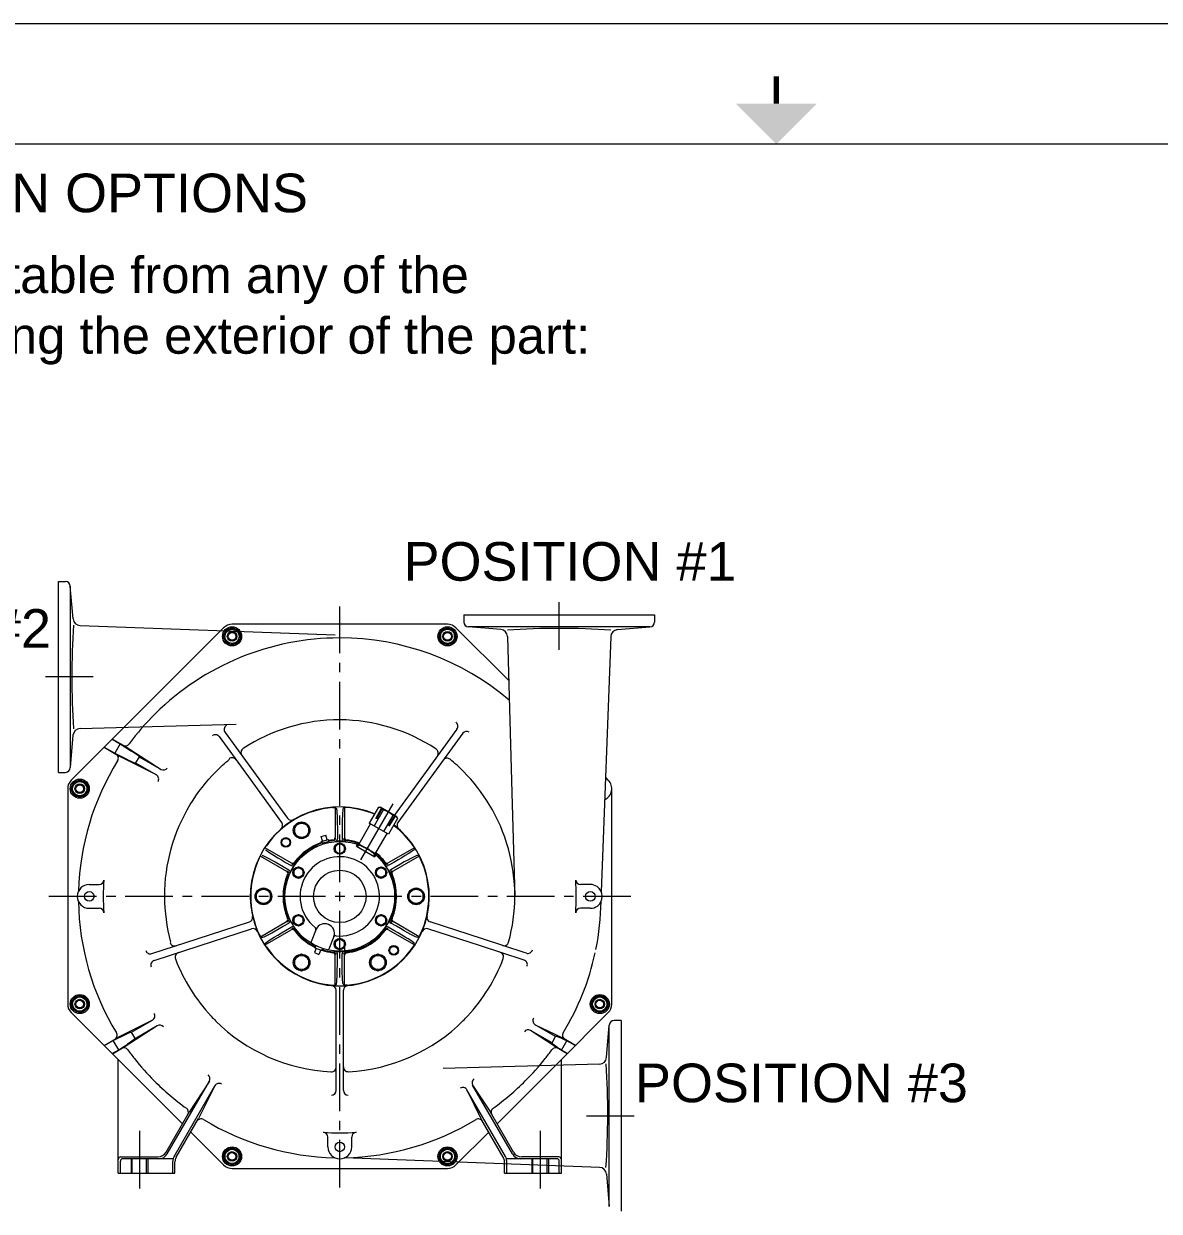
# Model space of a CAD drawing. Header units: inches. Extents: x -48 to 250, y -21 to 207.
# Drawn here: x 61.3 to 120.8, y 144.5 to 206.8 of the extents above; entities that cross this region are included whole.
import ezdxf
from ezdxf.enums import TextEntityAlignment as Align

# ---------------------------------------------------------------- set-up
doc = ezdxf.new("R2010")
doc.units = ezdxf.units.IN
doc.header["$MEASUREMENT"] = 0
doc.linetypes.add('CENTER', pattern=[2, 1.25, -0.25, 0.25, -0.25])
doc.linetypes.add('HIDDEN', pattern=[0.375, 0.25, -0.125])
for name, color, linetype, lineweight in [('CEN', 3, 'CENTER', 5), ('CEN-HIDE', 3, 'CENTER', 5), ('HID', 6, 'HIDDEN', 5), ('HID-HIDE', 6, 'HIDDEN', 5), ('OBJ', 7, 'Continuous', 5), ('TXT', 7, 'Continuous', 5)]:
    doc.layers.add(name, color=color, linetype=linetype, lineweight=lineweight)
doc.layers.add('Title Block', color=7, linetype='Continuous')
doc.styles.add('ACANSTS', font='romans.shx', dxfattribs={"height": 1})
doc.styles.add('Roman', font='romans')
doc.styles.get("Standard").update_dxf_attribs({"font": 'arial.ttf'})

# ---------------------------------------------------------------- blocks, each defined once
blk = doc.blocks.new('LONE STAR BLOWER TITLE BLOCK (SIZE A)')
at = {"layer": 'Title Block', "lineweight": 15}
for p, q in [((23.625, 18), (0, 18)), ((23.125, 17.5), (0.5, 17.5)), ((23.125, 17.5), (0.5, 17.5))]:
    blk.add_line(p, q, dxfattribs=at)
at = {"layer": 'Title Block', "lineweight": 15, "const_width": 0.0225}
blk.add_lwpolyline([(11.8125, 17.7813), (11.8125, 17.6687)], dxfattribs=at)
at = {"layer": 'Title Block', "lineweight": 15}
blk.add_solid([(11.6437, 17.6687), (11.9812, 17.6687), (11.8125, 17.5)], dxfattribs=at)
at = {"layer": 'Title Block', "lineweight": 15, "style": 'ACANSTS'}
for tag, p, height in [('DRAWN_BY', (14.3692, 2.2855), 0.135), ('DRAWN_DATE', (15.5145, 2.2938), 0.135), ('DRAWING_SUBTITLE', (17.5134, 1.9768), 0.2025), ('CHECKED_BY', (14.3914, 1.9397), 0.135), ('CHECK_DATE', (15.4958, 1.9404), 0.135), ('ENGINEER', (14.3854, 1.6081), 0.135), ('ENG_DATE', (15.4868, 1.6029), 0.135), ('DRAWING_SUBTITLE', (17.5109, 1.5494), 0.2025), ('MANUFACTURING', (14.3811, 1.2706), 0.135), ('MFG_DATE', (15.4879, 1.2695), 0.135), ('CONTROL', (14.3811, 0.9331), 0.135), ('CONTROL_DATE', (15.4879, 0.932), 0.135), ('CAGE_CODE', (17.7275, 0.9163), 0.135), ('MODEL_FILE_NAME', (8.2952, 0.6111), 0.135), ('APPROVED_BY', (14.3698, 0.5685), 0.135), ('APPROVAL_DATE', (15.4796, 0.5615), 0.135)]:
    blk.add_attdef(tag, p, '', height=height, dxfattribs=at)
at = {"layer": 'Title Block', "lineweight": 15, "style": 'Roman', "flags": 8}
for tag, height, p in [('DWG_NUMBER', 0.2812, (18.9096, 1.1474)), ('SCALE', 0.135, (17.9035, 0.7041)), ('SHEETNUMBER', 0.135, (21.2556, 0.7041)), ('TOTA_SHEETS', 0.135, (21.8939, 0.7016))]:
    blk.add_attdef(tag, text='', height=height, dxfattribs=at).set_placement(p, align=Align.TOP_LEFT)
at = {"layer": 'Title Block', "lineweight": 15, "style": 'ACANSTS'}
blk.add_attdef('REVISION', text='', height=0.135, dxfattribs=at).set_placement((22.8495, 0.8933), align=Align.CENTER)

msp = doc.modelspace()

# ---------------------------------------------------------------- linework, layer by layer
at = {"lineweight": 5}
for p, q in [((66.284, 146.524), (69.261, 146.524)), ((86.534, 146.524), (89.511, 146.524))]:
    msp.add_line(p, q, dxfattribs=at)
at = {"layer": 'CEN', "color": 5, "linetype": 'CENTER', "lineweight": 5, "ltscale": 2}
for p, q in [((77.898, 145.766), (77.898, 176.221)), ((89.398, 173.948), (89.398, 176.605)), ((64.974, 172.524), (62.316, 172.524)), ((93.155, 161.024), (62.641, 161.024)), ((90.822, 149.524), (93.48, 149.524))]:
    msp.add_line(p, q, dxfattribs=at)
at = {"layer": 'CEN', "color": 5, "linetype": 'Continuous', "lineweight": 5, "ltscale": 0.75}
msp.add_line((79.006, 162.942), (80.698, 165.874), dxfattribs=at)
at = {"layer": 'CEN-HIDE', "color": 5, "linetype": 'Continuous', "lineweight": 5, "ltscale": 2}
for p, q in [((67.398, 148.742), (67.398, 145.723)), ((88.398, 148.742), (88.398, 145.723))]:
    msp.add_line(p, q, dxfattribs=at)
at = {"layer": 'HID', "color": 7, "linetype": 'Continuous', "lineweight": 5}
for p, q in [((78.769, 163.657), (78.836, 163.773)), ((79.81, 163.211), (79.743, 163.094)), ((78.153, 158.399), (78.153, 158.132)), ((79.137, 158.381), (79.137, 158.416))]:
    msp.add_line(p, q, dxfattribs=at)
for centre, radius, start, end in [((77.621, 161.816), 3.723, 278.21041, 294.02769), ((78.077, 160.505), 2.374, 271.83809, 296.52601)]:
    msp.add_arc(centre, radius, start, end, dxfattribs=at)
at = {"layer": 'HID-HIDE', "color": 7, "linetype": 'Continuous', "lineweight": 5, "ltscale": 2}
for p, q in [((84.342, 169.57), (80.944, 164.893)), ((73.373, 167.574), (75.16, 165.116)), ((82.422, 167.574), (80.747, 165.268)), ((73.106, 167.296), (74.852, 164.893)), ((86.918, 166.447), (87.07, 161.024)), ((77.648, 165.685), (77.724, 165.625)), ((77.648, 165.682), (77.648, 164.106)), ((78.148, 165.685), (78.071, 165.625)), ((78.148, 165.682), (78.148, 164.106)), ((79.926, 165.691), (79.446, 164.859)), ((80.176, 165.546), (79.696, 164.715)), ((79.784, 165.102), (80.08, 165.653)), ((80.123, 165.628), (79.828, 165.077)), ((79.926, 165.691), (80.015, 165.691)), ((80.881, 165.191), (80.015, 165.691)), ((80.676, 165.258), (80.196, 164.426)), ((80.773, 165.253), (80.444, 164.722)), ((80.926, 165.113), (80.446, 164.282)), ((80.487, 164.697), (80.816, 165.228)), ((80.926, 165.113), (80.881, 165.191)), ((77.773, 164.375), (77.773, 164.031)), ((78.023, 164.375), (78.023, 164.031)), ((78.823, 163.625), (79.513, 164.82)), ((80.446, 164.282), (79.446, 164.859)), ((79.689, 163.125), (80.379, 164.32)), ((76.918, 163.907), (77.305, 164.011)), ((76.918, 163.907), (76.949, 163.804)), ((76.926, 164.168), (77.167, 164.233)), ((76.991, 163.926), (76.926, 164.168)), ((76.936, 163.912), (76.968, 163.804)), ((77.232, 163.991), (77.167, 164.233)), ((77.287, 164.006), (77.313, 163.896)), ((77.305, 164.011), (77.329, 163.906)), ((73.739, 163.136), (75.104, 162.348)), ((73.989, 163.569), (75.354, 162.781)), ((81.807, 163.569), (80.442, 162.781)), ((82.057, 163.136), (80.692, 162.348)), ((81.81, 163.571), (81.796, 163.474)), ((82.06, 163.138), (81.97, 163.174)), ((74.933, 162.591), (75.231, 162.419)), ((75.058, 162.808), (75.356, 162.636)), ((80.738, 162.808), (80.44, 162.636)), ((80.863, 162.591), (80.565, 162.419)), ((91.028, 161.649), (90.512, 161.649)), ((91.028, 160.399), (90.512, 160.399)), ((70.416, 158.792), (73.16, 159.684)), ((70.529, 158.429), (73.277, 159.322)), ((73.739, 158.911), (75.104, 159.699)), ((74.933, 159.456), (75.231, 159.628)), ((75.058, 159.239), (75.356, 159.412)), ((80.738, 159.239), (80.44, 159.412)), ((80.863, 159.456), (80.565, 159.628)), ((82.057, 158.911), (80.692, 159.699)), ((85.267, 158.429), (82.519, 159.322)), ((85.38, 158.792), (82.636, 159.684)), ((73.736, 158.909), (73.826, 158.873)), ((73.989, 158.478), (75.354, 159.266)), ((76.664, 159.304), (76.394, 158.635)), ((77.591, 158.93), (77.321, 158.261)), ((81.807, 158.478), (80.442, 159.266)), ((82.06, 158.909), (81.97, 158.873)), ((87.614, 158.066), (85.38, 158.792)), ((73.986, 158.476), (74, 158.573)), ((76.666, 158.307), (76.572, 158.076)), ((76.572, 158.076), (76.804, 157.982)), ((76.596, 158.335), (76.641, 158.438)), ((76.596, 158.335), (76.967, 158.186)), ((76.613, 158.329), (76.658, 158.43)), ((76.898, 158.214), (76.804, 157.982)), ((76.95, 158.192), (76.988, 158.296)), ((76.967, 158.186), (77.006, 158.29)), ((81.81, 158.476), (81.796, 158.573)), ((86.384, 158.066), (85.267, 158.429)), ((77.648, 156.366), (77.648, 157.942)), ((77.773, 157.672), (77.773, 158.016)), ((78.023, 157.672), (78.023, 158.016)), ((78.148, 156.366), (78.148, 157.942)), ((77.648, 156.362), (77.724, 156.422)), ((78.148, 156.362), (78.071, 156.422)), ((77.708, 150.857), (77.708, 156.103)), ((78.088, 150.857), (78.088, 156.103)), ((66.284, 146.524), (66.284, 152.313)), ((66.38, 152.379), (69.652, 149.107)), ((86.144, 149.107), (89.416, 152.379)), ((89.511, 146.524), (89.511, 152.313)), ((68.854, 147.524), (71.062, 151.349)), ((71.062, 151.349), (70.007, 149.721)), ((69.215, 147.39), (71.358, 151.101)), ((71.358, 151.101), (70.502, 149.392)), ((86.581, 147.39), (84.563, 150.885)), ((84.563, 150.885), (85.294, 149.392)), ((86.942, 147.524), (84.859, 151.132)), ((84.859, 151.132), (85.789, 149.721)), ((68.796, 147.624), (70.007, 149.721)), ((69.328, 147.359), (70.502, 149.392)), ((86.467, 147.359), (85.294, 149.392)), ((87, 147.624), (85.789, 149.721)), ((70.087, 148.672), (71.808, 146.951)), ((77.273, 147.894), (77.273, 148.41)), ((78.523, 147.894), (78.523, 148.41)), ((83.988, 146.951), (85.709, 148.672)), ((66.398, 146.524), (66.398, 147.144)), ((66.414, 147.374), (68.363, 147.374)), ((69.166, 147.274), (66.528, 147.274)), ((66.958, 147.242), (66.958, 146.524)), ((67.023, 146.524), (67.023, 147.242)), ((67.773, 146.524), (67.773, 147.242)), ((67.838, 147.242), (67.838, 146.524)), ((69.148, 146.524), (69.148, 147.14)), ((69.261, 146.524), (69.261, 147.109)), ((86.534, 146.524), (86.534, 147.109)), ((89.268, 147.274), (86.63, 147.274)), ((86.648, 146.524), (86.648, 147.14)), ((89.381, 147.374), (87.433, 147.374)), ((87.958, 147.242), (87.958, 146.524)), ((88.023, 146.524), (88.023, 147.242)), ((88.773, 146.524), (88.773, 147.242)), ((88.838, 147.242), (88.838, 146.524)), ((89.398, 146.524), (89.398, 147.144)), ((72.253, 146.766), (83.543, 146.766))]:
    msp.add_line(p, q, dxfattribs=at)
at = {"layer": 'HID-HIDE', "color": 7, "linetype": 'Continuous', "lineweight": 5}
msp.add_line((78.769, 163.657), (79.743, 163.094), dxfattribs=at)
at = {"layer": 'HID-HIDE', "color": 7, "linetype": 'Continuous', "lineweight": 5, "ltscale": 2}
for points in [[(69.05, 158.624, -0.065772), (68.726, 161.024, -0.137726), (70.063, 165.839, -0.137726)], [(86.746, 158.624, 0.065772), (87.07, 161.024, 0.137726), (85.733, 165.839, 0.137726)], [(71.161, 154.742, 0.008922), (71.39, 154.505, 0.186525), (77.446, 151.835)], [(78.351, 151.838, 0.185741), (84.372, 154.523, 0.00861), (84.593, 154.752, 0.00861)], [(67.135, 152.524, 0.028862), (68.175, 151.355, 0.040322), (69.862, 149.921)], [(85.934, 149.921, 0.040322), (87.62, 151.355, 0.028862), (88.661, 152.524, 0.028862)], [(70.759, 149.326, 0.132305), (77.627, 147.331, 0.198912)], [(78.169, 147.331, 0.132305), (85.037, 149.326, 0.043746)]]:
    msp.add_lwpolyline(points, format="xyb", dxfattribs=at)
for points in [[(76.273, 164.704), (75.898, 164.921), (75.523, 164.704), (75.523, 164.271), (75.898, 164.055), (76.273, 164.271)], [(77.648, 163.379), (77.898, 163.235), (78.148, 163.379), (78.148, 163.668), (77.898, 163.812), (77.648, 163.668)], [(75.733, 161.985), (75.983, 162.129), (75.983, 162.418), (75.733, 162.562), (75.483, 162.418), (75.483, 162.129)], [(79.813, 162.418), (79.813, 162.129), (80.063, 161.985), (80.313, 162.129), (80.313, 162.418), (80.063, 162.562)], [(73.898, 161.457), (73.523, 161.24), (73.523, 160.807), (73.898, 160.591), (74.273, 160.807), (74.273, 161.24)], [(81.898, 160.591), (82.273, 160.807), (82.273, 161.24), (81.898, 161.457), (81.523, 161.24), (81.523, 160.807)], [(75.983, 159.629), (75.983, 159.918), (75.733, 160.062), (75.483, 159.918), (75.483, 159.629), (75.733, 159.485)], [(80.063, 160.062), (79.813, 159.918), (79.813, 159.629), (80.063, 159.485), (80.313, 159.629), (80.313, 159.918)], [(78.148, 158.668), (77.898, 158.812), (77.648, 158.668), (77.648, 158.379), (77.898, 158.235), (78.148, 158.379)], [(75.523, 157.776), (75.523, 157.343), (75.898, 157.126), (76.273, 157.343), (76.273, 157.776), (75.898, 157.992)], [(79.523, 157.343), (79.898, 157.126), (80.273, 157.343), (80.273, 157.776), (79.898, 157.992), (79.523, 157.776)], [(71.878, 147.18), (72.253, 146.963), (72.628, 147.18), (72.628, 147.613), (72.253, 147.829), (71.878, 147.613)], [(83.43, 146.978), (83.849, 147.09), (83.961, 147.508), (83.655, 147.815), (83.236, 147.703), (83.124, 147.284)]]:
    msp.add_lwpolyline(points, close=True, dxfattribs=at)
for centre, radius in [((72.253, 174.651), 0.202), ((83.543, 174.651), 0.202), ((64.271, 166.668), 0.202), ((75.898, 164.488), 0.436), ((75.898, 164.488), 0.375), ((75.07, 163.852), 0.25), ((75.07, 163.852), 0.211), ((77.898, 161.024), 2.875), ((77.898, 163.524), 0.293), ((77.898, 163.524), 0.25), ((75.733, 162.274), 0.293), ((75.733, 162.274), 0.25), ((80.063, 162.274), 0.293), ((80.063, 162.274), 0.25), ((77.898, 161.024), 1.375), ((73.898, 161.024), 0.436), ((73.898, 161.024), 0.375), ((81.898, 161.024), 0.436), ((81.898, 161.024), 0.375), ((91.028, 161.024), 0.25), ((75.733, 159.774), 0.293), ((75.733, 159.774), 0.25), ((80.063, 159.774), 0.293), ((80.063, 159.774), 0.25), ((77.898, 158.524), 0.293), ((77.898, 158.524), 0.25), ((80.726, 158.195), 0.25), ((80.726, 158.195), 0.211), ((75.898, 157.559), 0.436), ((75.898, 157.559), 0.375), ((79.898, 157.559), 0.436), ((79.898, 157.559), 0.375), ((64.271, 155.379), 0.202), ((91.525, 155.379), 0.202), ((77.898, 147.894), 0.25), ((72.253, 147.396), 0.5), ((72.253, 147.396), 0.436), ((72.253, 147.396), 0.375), ((72.253, 147.396), 0.25), ((72.253, 147.396), 0.202), ((83.543, 147.396), 0.5), ((83.543, 147.396), 0.436), ((83.543, 147.396), 0.375), ((83.543, 147.396), 0.25), ((83.543, 147.396), 0.202)]:
    msp.add_circle(centre, radius, dxfattribs=at)
for centre, radius, start, end in [((77.898, 161.024), 4.69, 67.07119, 52.92881), ((77.898, 161.024), 4.668, 94.5972, 145.4028), ((77.898, 161.024), 4.668, 67.10468, 85.4028), ((79.945, 165.436), 0.256, 25.61575, 85.61575), ((79.971, 164.613), 0.955, 42.41205, 77.58795), ((75.362, 165.263), 0.25, 216, 300.88996), ((80.695, 165.003), 0.256, 34.38425, 94.38425), ((74.65, 164.746), 0.25, 311.11004, 36), ((77.898, 161.024), 4.668, 34.5972, 52.89532), ((81.146, 164.746), 0.25, 144, 228.88996), ((77.898, 161.024), 2.975, 108.81294, 142.97115), ((77.898, 161.024), 2.975, 97.02885, 101.18706), ((77.898, 161.024), 2.945, 96.53425, 101.166), ((77.518, 164.106), 0.13, 277.02885, 0), ((77.548, 164.079), 0.13, 276.53425, 0), ((77.643, 164.031), 0.13, 274.84652, 0), ((77.898, 161.024), 2.888, 85.15348, 94.84652), ((78.153, 164.031), 0.13, 180, 265.15348), ((78.234, 164.067), 0.13, 180, 263.6961), ((78.278, 164.106), 0.13, 180, 262.97115), ((77.898, 161.024), 2.932, 69.82037, 83.6961), ((77.898, 161.024), 2.975, 69.67428, 82.97115), ((77.255, 159.91), 4.174, 52.255, 67.745), ((78.24, 161.617), 2.237, 72.91628, 74.5644), ((77.898, 161.024), 2.932, 117.18251, 143.6961), ((77.898, 161.024), 2.079, 264.57356, 231.42644), ((78.24, 161.617), 2.237, 45.4356, 47.08372), ((77.898, 161.024), 2.932, 36.3039, 50.17963), ((77.898, 161.024), 2.975, 37.02885, 50.32572), ((77.898, 161.024), 4.668, 154.5972, 205.4028), ((75.166, 162.306), 0.13, 334.84652, 60), ((77.898, 161.024), 2.888, 145.15348, 154.84652), ((75.419, 162.894), 0.13, 240, 322.97115), ((75.421, 162.748), 0.13, 240, 325.15348), ((75.431, 162.836), 0.13, 240, 323.6961), ((80.365, 162.836), 0.13, 216.3039, 300), ((77.898, 161.024), 2.888, 25.15348, 34.84652), ((80.375, 162.748), 0.13, 214.84652, 300), ((80.377, 162.894), 0.13, 217.02885, 300), ((80.63, 162.306), 0.13, 120, 205.15348), ((77.898, 161.024), 4.668, 334.5972, 25.4028), ((77.898, 161.024), 2.975, 157.02885, 202.97115), ((77.898, 161.024), 2.932, 156.3039, 203.6961), ((75.039, 162.235), 0.13, 337.02885, 60), ((75.095, 162.254), 0.13, 336.3039, 60), ((80.701, 162.254), 0.13, 120, 203.6961), ((77.898, 161.024), 2.932, 336.3039, 23.6961), ((80.757, 162.235), 0.13, 120, 202.97115), ((77.898, 161.024), 2.975, 337.02885, 22.97115), ((77.898, 161.024), 12.394, 356.03179, 3.96821), ((90.512, 161.899), 0.25, 183.96821, 270), ((91.028, 161.024), 0.625, 54.76067, 90), ((73.082, 159.922), 0.25, 288, 12.88996), ((82.713, 159.922), 0.25, 167.11004, 252), ((90.512, 160.149), 0.25, 90, 176.03179), ((91.028, 161.024), 0.625, 270, 306.11468), ((73.354, 159.085), 0.25, 23.11004, 108), ((75.039, 159.812), 0.13, 300, 22.97115), ((75.095, 159.793), 0.13, 300, 23.6961), ((75.166, 159.741), 0.13, 300, 25.15348), ((77.898, 161.024), 2.888, 205.15348, 214.84652), ((75.421, 159.299), 0.13, 34.84652, 120), ((75.431, 159.211), 0.13, 36.3039, 120), ((76.521, 159.297), 0.13, 338, 51.42644), ((80.365, 159.211), 0.13, 60, 143.6961), ((77.898, 161.024), 2.888, 325.15348, 334.84652), ((80.375, 159.299), 0.13, 60, 145.15348), ((80.63, 159.741), 0.13, 154.84652, 240), ((80.701, 159.793), 0.13, 156.3039, 240), ((80.757, 159.812), 0.13, 157.02885, 240), ((82.442, 159.085), 0.25, 72, 156.88996), ((75.419, 159.153), 0.13, 37.02885, 120), ((77.898, 161.024), 2.975, 217.02885, 244.15243), ((77.898, 161.024), 2.932, 216.3039, 244.12105), ((77.689, 158.825), 0.13, 84.57356, 158), ((77.898, 161.024), 2.932, 276.3039, 323.6961), ((77.898, 161.024), 2.975, 277.02885, 322.97115), ((80.377, 159.153), 0.13, 60, 142.97115), ((77.898, 161.024), 4.668, 214.5972, 265.4028), ((76.452, 158.612), 0.063, 158, 239.05969), ((77.898, 161.024), 2.975, 251.84757, 262.97115), ((77.898, 161.024), 2.932, 251.87895, 263.6961), ((77.263, 158.284), 0.063, 256.94031, 338), ((77.518, 157.942), 0.13, 0, 82.97115), ((77.562, 157.981), 0.13, 0, 83.6961), ((77.898, 161.024), 2.888, 265.15348, 274.84652), ((77.643, 158.016), 0.13, 0, 85.15348), ((78.153, 158.016), 0.13, 94.84652, 180), ((78.234, 157.981), 0.13, 96.3039, 180), ((78.278, 157.942), 0.13, 97.02885, 180), ((77.898, 161.024), 4.668, 274.5972, 325.4028), ((86.505, 158.69), 0.25, 252, 344.7853), ((87.752, 158.284), 0.25, 299.32537, 344.46562), ((77.458, 156.103), 0.25, 0, 84.88996), ((78.338, 156.103), 0.25, 95.11004, 180), ((77.458, 152.085), 0.25, 267.34407, 0), ((78.338, 152.087), 0.25, 180, 272.99264), ((70.845, 151.474), 0.25, 330, 53.55439), ((71.574, 150.976), 0.25, 57.81453, 150), ((85.076, 151.257), 0.25, 126.31261, 210), ((77.458, 150.857), 0.25, 270, 0), ((78.338, 150.857), 0.25, 180, 270), ((84.346, 150.76), 0.25, 30, 122.14054), ((69.716, 149.718), 0.25, 330, 54.23622), ((70.629, 149.113), 0.25, 58.72202, 150), ((85.166, 149.113), 0.25, 30, 121.27798), ((86.08, 149.718), 0.25, 125.76378, 210), ((77.898, 161.024), 12.394, 266.03179, 273.96821), ((77.023, 148.41), 0.25, 0, 86.03179), ((78.773, 148.41), 0.25, 93.96821, 180), ((68.363, 147.874), 0.5, 270, 330), ((68.42, 147.774), 0.5, 270, 330), ((77.898, 147.894), 0.625, 180, 0), ((87.375, 147.774), 0.5, 210, 270), ((87.433, 147.874), 0.5, 210, 270), ((66.414, 147.244), 0.13, 90, 180), ((66.528, 147.144), 0.13, 90, 180), ((69.648, 147.14), 0.5, 150, 180), ((69.761, 147.109), 0.5, 150, 180), ((72.253, 147.396), 0.63, 225, 270), ((83.543, 147.396), 0.63, 270, 315), ((86.034, 147.109), 0.5, 0, 30), ((86.148, 147.14), 0.5, 0, 30), ((89.268, 147.144), 0.13, 0, 90), ((89.381, 147.244), 0.13, 0, 90)]:
    msp.add_arc(centre, radius, start, end, dxfattribs=at)
at = {"layer": 'HID-HIDE', "color": 7, "linetype": 'Continuous', "lineweight": 5, "ltscale": 2, "extrusion": (0, 0, -1)}
for centre, major_axis, ratio, start_param, end_param in [((77.518, 165.676), (0.13, 0.009), 0.03491, 4.720197, 6.242823), ((77.523, 165.672), (0.13, 0.009), 0.03491, -1.562988, -0.039232), ((77.723, 164.375), (0, -1.25), 0.040064, 3.172998, 4.712389), ((77.139, 163.855), (-0.19, -0.051), 0.066127, 3.141593, 6.283185), ((81.736, 163.672), (0.073, -0.108), 0.03491, -1.562988, -0.039232), ((81.737, 163.679), (0.073, -0.108), 0.03491, 4.720197, 6.242823), ((74.908, 162.548), (1.083, -0.625), 0.040064, 3.172998, 4.712389), ((80.713, 162.851), (-1.083, -0.625), 0.040064, 3.172998, 4.712389), ((80.888, 159.499), (-1.083, 0.625), 0.040064, 3.172998, 4.712389), ((75.083, 159.196), (1.083, 0.625), 0.040064, 3.172998, 4.712389), ((82.111, 159.024), (-0.058, -0.117), 0.03491, -1.562988, -0.039232), ((82.111, 159.024), (-0.058, -0.117), 0.03491, -1.562988, -0.039232), ((82.117, 159.026), (-0.058, -0.117), 0.03491, 4.720197, 6.242823), ((82.117, 159.026), (-0.058, -0.117), 0.03491, 4.720197, 6.242823), ((74.059, 158.368), (-0.073, 0.108), 0.03491, 4.720197, 6.242823), ((74.06, 158.375), (-0.073, 0.108), 0.03491, -1.562988, -0.039232), ((78.073, 157.672), (0, 1.25), 0.040064, 3.172998, 4.712389), ((78.273, 156.375), (-0.13, -0.009), 0.03491, -1.562988, -0.039232), ((78.278, 156.371), (-0.13, -0.009), 0.03491, 4.720197, 6.242823)]:
    msp.add_ellipse(centre, major_axis=major_axis, ratio=ratio, start_param=start_param, end_param=end_param, dxfattribs=at)
at = {"layer": 'HID-HIDE', "color": 7, "linetype": 'Continuous', "lineweight": 5, "ltscale": 2}
for centre, major_axis, ratio, start_param, end_param in [((78.073, 164.375), (0, -1.25), 0.040064, 3.172998, 4.712389), ((78.273, 165.672), (-0.13, 0.009), 0.03491, -1.562988, -0.039232), ((78.278, 165.676), (-0.13, 0.009), 0.03491, 4.720197, 6.242823), ((76.556, 163.637), (0.12, 0.058), 0.045475, 4.71238, 6.180605), ((77.147, 163.825), (0.474, 0.138), 0.091136, 1.979166, 3.006393), ((75.083, 162.851), (1.083, -0.625), 0.040064, 3.172998, 4.712389), ((80.888, 162.548), (-1.083, -0.625), 0.040064, 3.172998, 4.712389), ((82.111, 163.023), (-0.058, 0.117), 0.03491, -1.562988, -0.039232), ((82.117, 163.021), (-0.058, 0.117), 0.03491, 4.720197, 6.242823), ((74.908, 159.499), (1.083, 0.625), 0.040064, 3.172998, 4.712389), ((77.128, 159.117), (-0.464, 0.187), 0.937721, 3.141593, 6.283185), ((73.679, 159.026), (0.058, -0.117), 0.03491, 4.720197, 6.242823), ((73.685, 159.024), (0.058, -0.117), 0.03491, -1.562988, -0.039232), ((80.713, 159.196), (-1.083, 0.625), 0.040064, 3.172998, 4.712389), ((81.736, 158.375), (0.073, 0.108), 0.03491, -1.562988, -0.039232), ((81.737, 158.368), (0.073, 0.108), 0.03491, 4.720197, 6.242823), ((77.723, 157.672), (0, 1.25), 0.040064, 3.172998, 4.712389), ((77.518, 156.371), (0.13, -0.009), 0.03491, 4.720197, 6.242823), ((77.523, 156.375), (0.13, -0.009), 0.03491, -1.562988, -0.039232)]:
    msp.add_ellipse(centre, major_axis=major_axis, ratio=ratio, start_param=start_param, end_param=end_param, dxfattribs=at)
at = {"layer": 'OBJ', "color": 7, "linetype": 'Continuous', "lineweight": 5}
for p, q in [((63.148, 167.524), (63.148, 177.524)), ((63.148, 177.524), (63.523, 177.524)), ((63.773, 177.274), (63.773, 167.774)), ((63.919, 175.571), (63.773, 177.274)), ((84.398, 175.774), (94.398, 175.774)), ((84.398, 175.774), (84.398, 175.399)), ((94.398, 175.774), (94.398, 175.399)), ((71.808, 175.096), (63.825, 167.114)), ((64.285, 175.224), (77.652, 174.728)), ((83.543, 175.281), (72.253, 175.281)), ((86.754, 172.33), (83.988, 175.096)), ((94.148, 175.149), (84.648, 175.149)), ((86.341, 175.006), (84.648, 175.149)), ((92.446, 175.003), (94.148, 175.149)), ((86.689, 174.638), (86.918, 166.447)), ((92.098, 174.637), (91.603, 161.269)), ((64.284, 169.815), (72.475, 170.044)), ((63.916, 169.467), (63.773, 167.774)), ((65.981, 169.27), (66.669, 168.873)), ((71.581, 169.395), (73.106, 167.296)), ((71.889, 169.618), (73.373, 167.574)), ((84.035, 169.793), (82.423, 167.574)), ((65.547, 168.835), (66.335, 168.38)), ((65.556, 168.845), (66.105, 168.528)), ((65.972, 169.26), (66.389, 169.019)), ((66.389, 169.019), (66.105, 168.528)), ((66.389, 169.019), (66.984, 168.641)), ((66.669, 168.873), (68.533, 167.681)), ((66.105, 168.528), (66.735, 168.208)), ((68.284, 167.386), (66.335, 168.38)), ((67.385, 168.344), (67.195, 168.014)), ((67.385, 168.344), (68.533, 167.681)), ((63.148, 167.524), (63.523, 167.524)), ((67.195, 168.014), (68.284, 167.386)), ((91.971, 167.114), (91.853, 167.231)), ((63.641, 166.668), (63.641, 155.379)), ((92.155, 155.379), (92.155, 166.668)), ((64.768, 161.649), (65.284, 161.649)), ((64.768, 160.399), (65.284, 160.399)), ((68.047, 158.022), (70.416, 158.792)), ((68.164, 157.661), (70.529, 158.429)), ((87.557, 157.685), (86.384, 158.066)), ((87.675, 158.047), (87.614, 158.066)), ((63.825, 154.933), (66.38, 152.379)), ((68.081, 154.544), (66.267, 153.628)), ((66.985, 153.912), (68.081, 154.544)), ((89.416, 152.379), (91.971, 154.933)), ((92.648, 154.524), (92.273, 154.524)), ((92.648, 154.524), (92.648, 144.524)), ((66.029, 153.475), (66.707, 153.807)), ((66.596, 153.132), (68.329, 154.249)), ((67.175, 153.582), (66.985, 153.912)), ((67.175, 153.582), (68.329, 154.249)), ((68.32, 154.244), (68.329, 154.249)), ((89.2, 153.132), (87.899, 153.999)), ((89.021, 153.351), (87.899, 153.999)), ((89.211, 153.68), (88.145, 154.296)), ((88.145, 154.296), (89.529, 153.628)), ((91.88, 152.58), (92.023, 154.274)), ((92.023, 144.774), (92.023, 154.274)), ((65.547, 153.212), (66.267, 153.628)), ((65.556, 153.202), (66.029, 153.475)), ((65.981, 152.777), (66.596, 153.132)), ((66.313, 152.984), (66.029, 153.475)), ((66.313, 152.984), (66.911, 153.375)), ((89.021, 153.351), (89.211, 153.681)), ((89.815, 152.777), (89.2, 153.132)), ((89.515, 152.966), (89.799, 153.457)), ((90.249, 153.212), (89.529, 153.628)), ((89.799, 153.457), (89.679, 153.515)), ((90.24, 153.202), (89.799, 153.457)), ((65.972, 152.787), (66.313, 152.984)), ((66.284, 152.313), (66.284, 152.474)), ((89.515, 152.966), (89.405, 153.039)), ((89.511, 152.313), (89.511, 152.474)), ((89.824, 152.787), (89.515, 152.966)), ((91.512, 152.232), (83.321, 152.003)), ((91.511, 146.823), (78.143, 147.319)), ((91.877, 146.476), (92.023, 144.774))]:
    msp.add_line(p, q, dxfattribs=at)
for points in [[(72.365, 175.069), (71.947, 174.957), (71.835, 174.539), (72.141, 174.233), (72.56, 174.345), (72.672, 174.763)], [(83.918, 174.867), (83.543, 175.084), (83.168, 174.867), (83.168, 174.434), (83.543, 174.218), (83.918, 174.434)], [(64.054, 167.043), (63.838, 166.668), (64.054, 166.293), (64.487, 166.293), (64.704, 166.668), (64.487, 167.043)], [(63.852, 155.491), (63.965, 155.073), (64.383, 154.961), (64.689, 155.267), (64.577, 155.685), (64.159, 155.797)], [(91.742, 155.004), (91.958, 155.379), (91.742, 155.754), (91.309, 155.754), (91.092, 155.379), (91.309, 155.004)]]:
    msp.add_lwpolyline(points, close=True, dxfattribs=at)
for points in [[(77.898, 174.568, 0.197468), (68.229, 170.594, 0.038519), (66.862, 169.017, 0.200366)], [(86.782, 171.312, 0.177454), (77.898, 174.568, 0.197468)], [(77.898, 170.274, 0.147093), (72.831, 168.766, 0.19928)], [(82.949, 168.742, 0.146845), (77.898, 170.274, 0.200024)], [(66.257, 168.126, 0.133719), (64.207, 161.298, 0.200366)], [(70.063, 165.839, -0.059195), (71.405, 167.558, -0.026259), (72.119, 168.206)], [(85.733, 165.839, 0.059195), (84.391, 167.558, 0.026259), (83.677, 168.206)], [(64.203, 160.755, 0.134278), (66.189, 153.879, 0.193787)], [(91.32, 158.237, 0.046786), (91.592, 160.755)], [(69.283, 157.748, 0.096773), (71.161, 154.742, 0.096773)], [(84.593, 154.752, 0.096824), (86.466, 157.764)], [(89.607, 153.879, 0.083633), (91.283, 158.062, 0.083633)], [(66.786, 152.983, 0.010635), (67.135, 152.524, 0.010635)], [(88.661, 152.524, 0.010635), (89.01, 152.983)]]:
    msp.add_lwpolyline(points, format="xyb", dxfattribs=at)
for centre, radius in [((72.253, 174.651), 0.5), ((72.253, 174.651), 0.436), ((72.253, 174.651), 0.375), ((72.253, 174.651), 0.25), ((83.543, 174.651), 0.5), ((83.543, 174.651), 0.436), ((83.543, 174.651), 0.375), ((83.543, 174.651), 0.25), ((64.271, 166.668), 0.5), ((64.271, 166.668), 0.436), ((64.271, 166.668), 0.375), ((64.271, 166.668), 0.25), ((64.768, 161.024), 0.25), ((64.271, 155.379), 0.5), ((64.271, 155.379), 0.436), ((64.271, 155.379), 0.375), ((64.271, 155.379), 0.25), ((91.525, 155.379), 0.5), ((91.525, 155.379), 0.436), ((91.525, 155.379), 0.375), ((91.525, 155.379), 0.25)]:
    msp.add_circle(centre, radius, dxfattribs=at)
for centre, radius, start, end in [((63.523, 177.274), 0.25, 0, 90), ((64.297, 175.604), 0.38, 184.89591, 268.10531), ((103.52, 172.495), 39.667, 176.03861, 183.88755), ((72.253, 174.651), 0.63, 90, 135), ((83.543, 174.651), 0.63, 45, 90), ((84.648, 175.399), 0.25, 180, 270), ((86.31, 174.627), 0.38, 1.60186, 85.18659), ((89.369, 135.402), 39.667, 86.03861, 93.88755), ((92.478, 174.624), 0.38, 94.89591, 178.10531), ((94.148, 175.399), 0.25, 270, 0), ((72.091, 169.765), 0.25, 123.59705, 216), ((83.833, 169.94), 0.25, 324, 56.35431), ((64.294, 169.435), 0.38, 91.60186, 175.18659), ((71.379, 169.248), 0.25, 36, 128.40295), ((84.544, 169.423), 0.25, 55.40392, 144), ((66.662, 169.166), 0.25, 240, 323.5049), ((72.968, 168.558), 0.25, 123.30755, 216), ((82.811, 168.534), 0.25, 324, 56.42075), ((66.045, 168.259), 0.25, 328.05374, 60), ((72.257, 168.039), 0.25, 36, 128.95612), ((83.519, 168.012), 0.25, 50.77219, 144), ((63.523, 167.774), 0.25, 270, 0), ((68.658, 167.897), 0.25, 240, 323.35452), ((64.271, 166.668), 0.63, 135, 180), ((68.159, 167.169), 0.25, 327.74702, 60), ((91.525, 166.668), 0.63, 294.01772, 45), ((65.284, 161.899), 0.25, 270, 356.03179), ((77.898, 161.024), 12.394, 176.03179, 183.96821), ((64.768, 161.024), 0.625, 90, 270), ((91.028, 161.024), 0.625, 306.11468, 54.76067), ((65.284, 160.149), 0.25, 3.96821, 90), ((67.969, 158.26), 0.25, 195.55311, 288), ((69.243, 158.674), 0.25, 195.31811, 288), ((69.517, 157.838), 0.25, 108, 200.92693), ((86.233, 157.853), 0.25, 58.70738, 72), ((86.233, 157.853), 0.25, 339.17655, 58.70738), ((87.752, 158.284), 0.25, 252, 299.32537), ((68.241, 157.423), 0.25, 108, 200.44689), ((87.48, 157.447), 0.25, 339.53438, 72), ((64.271, 155.379), 0.63, 180, 225), ((91.525, 155.379), 0.63, 315, 0), ((67.956, 154.761), 0.25, 300, 32.20813), ((88.27, 154.513), 0.25, 147.88138, 240), ((92.273, 154.274), 0.25, 90, 180), ((65.976, 153.749), 0.25, 300, 31.40377), ((68.454, 154.032), 0.25, 36.51268, 120), ((87.774, 153.783), 0.25, 60, 143.75226), ((89.82, 153.749), 0.25, 148.59623, 240), ((66.584, 152.837), 0.25, 35.95, 120), ((89.212, 152.837), 0.25, 60, 144.05), ((91.502, 152.612), 0.38, 271.60186, 355.18659), ((52.276, 149.552), 39.667, 356.03861, 3.88755), ((91.499, 146.443), 0.38, 4.89591, 88.10531)]:
    msp.add_arc(centre, radius, start, end, dxfattribs=at)
for centre, major_axis, ratio, start_param, end_param in [((66.751, 168.24), (-0.444, 0.225), 0.07097, 1.570796, 3.141593), ((66.965, 168.611), (-0.42, 0.267), 0.071046, 3.141593, 4.712389), ((89.425, 153.068), (-0.404, 0.283), 0.071706, -0.000095, 1.570701), ((89.665, 153.482), (-0.454, 0.198), 0.071367, -1.570739, 0.000057)]:
    msp.add_ellipse(centre, major_axis=major_axis, ratio=ratio, start_param=start_param, end_param=end_param, dxfattribs=at)
at = {"layer": 'OBJ', "color": 7, "linetype": 'Continuous', "lineweight": 5, "extrusion": (0, 0, -1)}
for centre, major_axis, ratio, start_param, end_param in [((66.541, 153.686), (0.444, 0.225), 0.07097, 4.712389, 6.283185), ((66.755, 153.315), (0.42, 0.267), 0.071046, 0, 1.570796)]:
    msp.add_ellipse(centre, major_axis=major_axis, ratio=ratio, start_param=start_param, end_param=end_param, dxfattribs=at)

# ---------------------------------------------------------------- block references
at = {"xscale": 12.62788581092365, "yscale": 12.62788581092365, "zscale": 12.62788581092365}
msp.add_blockref('LONE STAR BLOWER TITLE BLOCK (SIZE A)', (-48.393, -20.549), dxfattribs=at)

# ---------------------------------------------------------------- texts
at = {"lineweight": 5, "insert": (7.612, 194.541), "char_height": 1.90464, "attachment_point": 1}
msp.add_mtext_dynamic_manual_height_columns('The orientation of the inlet and outlet is selectable from any of the \\Pthree different positions, as viewed when facing the exterior of the part:', width=98.4601, gutter_width=1, heights=[0], dxfattribs=at)
at = {"layer": 'TXT', "color": 18, "lineweight": 5, "true_color": 0x4c0000}
msp.add_text('INLET & OUTLET ORIENTATION OPTIONS', height=2.025, dxfattribs=at).set_placement((48.1, 196.874), align=Align.CENTER)
at = {"layer": 'TXT', "lineweight": 5}
for s, p in [('POSITION #1', (89.963, 177.566)), ('POSITION #2', (54.04, 174.052)), ('POSITION #3', (102.093, 150.236))]:
    msp.add_text(s, height=2.025, dxfattribs=at).set_placement(p, align=Align.CENTER)

doc.saveas('drawing.dxf')
